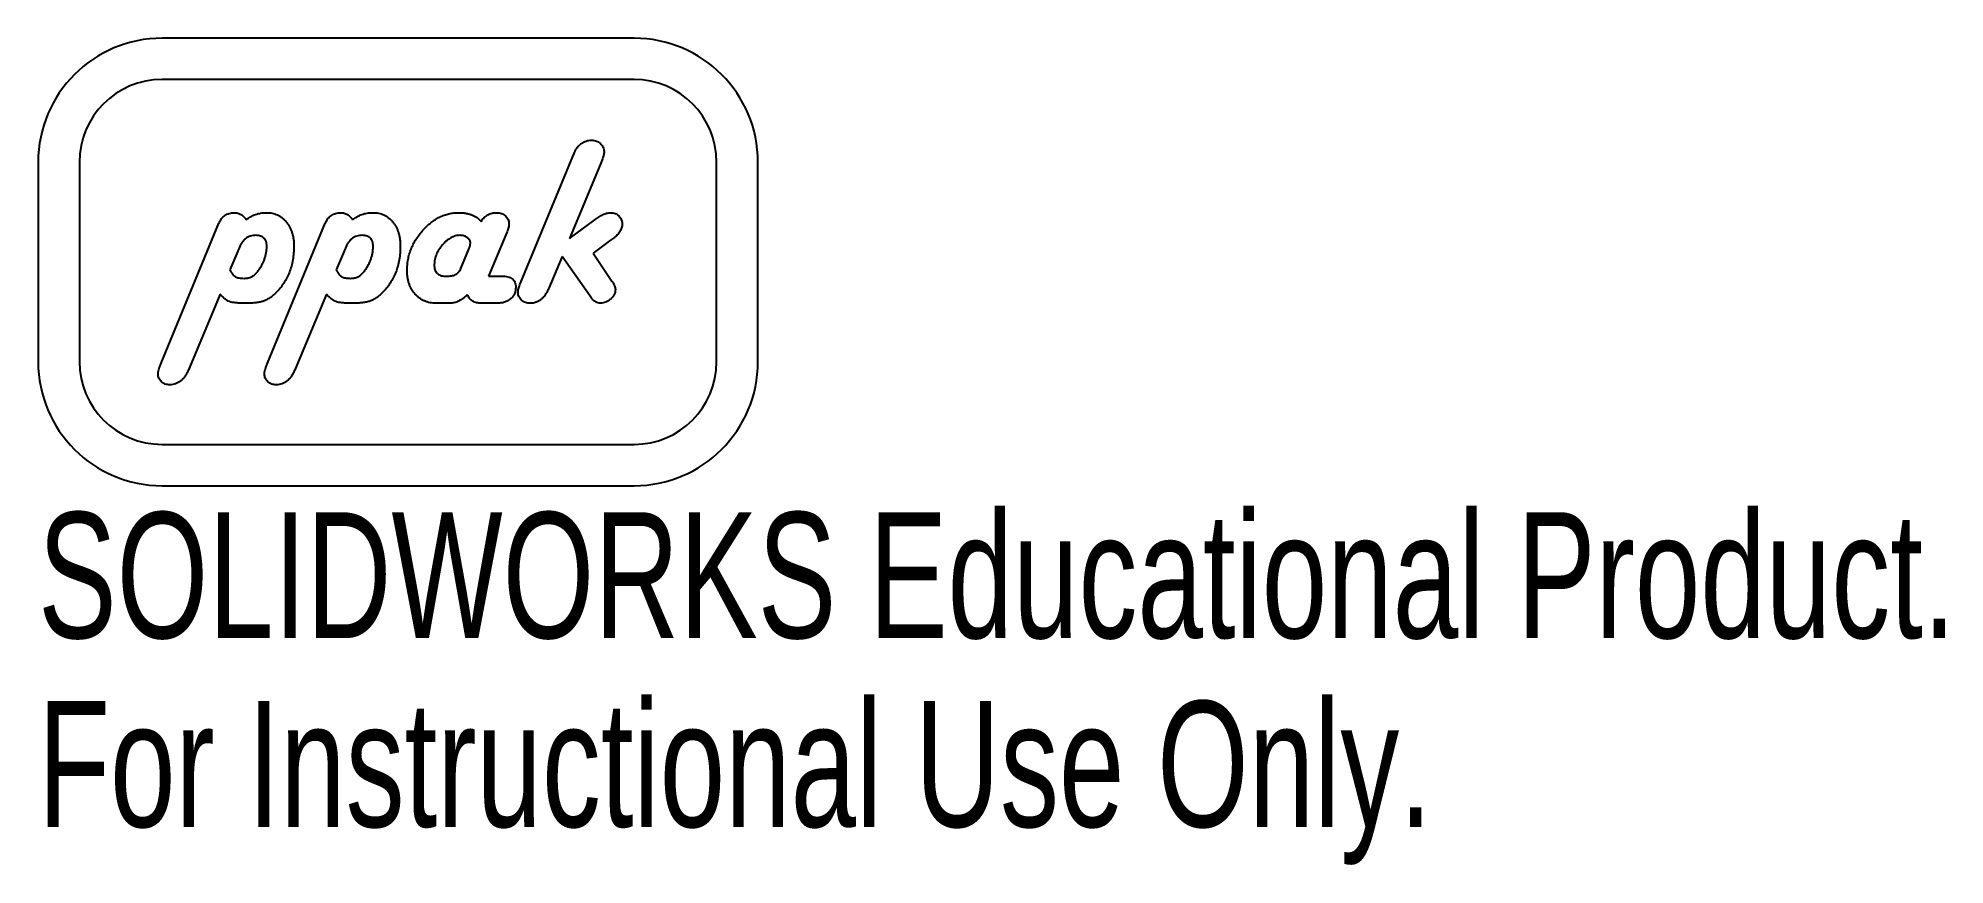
# Model space of a CAD drawing. Header units: millimetres. Extents: x -13.8 to 59.4, y -21.6 to 10.2.
import ezdxf

# ---------------------------------------------------------------- set-up
doc = ezdxf.new("R2010")
doc.units = ezdxf.units.MM
doc.styles.add('SLDTEXTSTYLE0', font='TXT', dxfattribs={"width": 0.7})

msp = doc.modelspace()

# ---------------------------------------------------------------- linework, layer by layer
at = {"color": 7, "linetype": 'Continuous', "lineweight": 25}
for p, q in [((9.067, 10.183), (-9.067, 10.183)), ((9.067, 8.595), (-9.067, 8.595)), ((-13.83, 5.42), (-13.83, -2.245)), ((-12.242, 5.42), (-12.242, -2.245)), ((4.735, 0.84), (6.714, 5.632)), ((7.788, 5.381), (6.588, 2.483)), ((6.714, 5.632), (6.765, 5.755)), ((7.841, 5.506), (7.788, 5.381)), ((12.242, -2.245), (12.242, 5.42)), ((13.83, -2.245), (13.83, 5.42)), ((-9.105, -2.3), (-6.883, 3.073)), ((-5.017, -2.3), (-2.794, 3.073)), ((6.588, 2.483), (7.615, 3.243)), ((4.139, 2.629), (3.477, 1.044)), ((4.189, 2.75), (4.139, 2.629)), ((8.17, 2.421), (7.492, 1.925)), ((8.275, 2.497), (8.17, 2.421)), ((-6.161, 1.995), (-6.461, 1.283)), ((-2.073, 1.995), (-2.373, 1.283)), ((2.411, 1.332), (2.721, 2.077)), ((6.308, 1.802), (5.797, 0.584)), ((7.38, 0.277), (6.308, 1.802)), ((7.492, 1.925), (8.215, 0.855)), ((1.812, 1.044), (1.927, 1.044)), ((3.477, 1.044), (3.982, 1.044)), ((4.684, 0.718), (4.735, 0.84)), ((-6.837, 0.355), (-8.042, -2.533)), ((-2.748, 0.355), (-3.954, -2.533)), ((1.995, 0), (1.473, 0)), ((3.785, 0), (3.198, 0)), ((7.436, 0.198), (7.38, 0.277)), ((-9.067, -5.42), (9.067, -5.42)), ((-9.067, -7.008), (9.067, -7.008))]:
    msp.add_line(p, q, dxfattribs=at)
for centre, radius, start, end in [((-9.067, 5.42), 4.762, 90, 180), ((9.067, 5.42), 4.762, 0, 90), ((-9.067, 5.42), 3.175, 90, 180), ((9.067, 5.42), 3.175, 0, 90), ((-9.067, -2.245), 4.762, 180, 270), ((-9.067, -2.245), 3.175, 180, 270), ((9.067, -2.245), 3.175, 270, 0), ((9.067, -2.245), 4.762, 270, 0)]:
    msp.add_arc(centre, radius, start, end, dxfattribs=at)
for points, knots in [([(6.765, 5.755), (6.783, 5.795), (6.817, 5.873), (6.883, 5.977), (6.957, 6.065), (7.038, 6.138), (7.129, 6.193), (7.226, 6.235), (7.333, 6.258), (7.406, 6.261), (7.444, 6.263)], [0, 0, 0, 0, 0.146264, 0.281099, 0.406706, 0.526791, 0.641274, 0.756892, 0.875174, 1, 1, 1, 1]), ([(7.444, 6.263), (7.476, 6.262), (7.537, 6.259), (7.625, 6.233), (7.707, 6.193), (7.778, 6.136), (7.839, 6.069), (7.885, 5.994), (7.911, 5.911), (7.914, 5.853), (7.916, 5.824)], [0, 0, 0, 0, 0.13161, 0.257943, 0.381164, 0.511159, 0.638984, 0.758259, 0.877853, 1, 1, 1, 1]), ([(7.916, 5.824), (7.915, 5.8), (7.914, 5.75), (7.897, 5.674), (7.874, 5.591), (7.852, 5.535), (7.841, 5.506)], [0, 0, 0, 0, 0.215421, 0.455513, 0.713431, 1, 1, 1, 1]), ([(-6.883, 3.073), (-6.868, 3.105), (-6.84, 3.167), (-6.785, 3.251), (-6.722, 3.321), (-6.652, 3.379), (-6.574, 3.425), (-6.486, 3.456), (-6.392, 3.476), (-6.327, 3.478), (-6.293, 3.479)], [0, 0, 0, 0, 0.13822, 0.26778, 0.389766, 0.507112, 0.624095, 0.743215, 0.868266, 1, 1, 1, 1]), ([(-6.293, 3.479), (-6.247, 3.476), (-6.156, 3.469), (-6.027, 3.416), (-5.916, 3.327), (-5.861, 3.248), (-5.832, 3.206)], [0, 0, 0, 0, 0.246974, 0.48522, 0.730281, 1, 1, 1, 1]), ([(-5.832, 3.206), (-5.778, 3.248), (-5.67, 3.332), (-5.481, 3.418), (-5.275, 3.47), (-5.133, 3.476), (-5.059, 3.479)], [0, 0, 0, 0, 0.245438, 0.488677, 0.736252, 1, 1, 1, 1]), ([(-5.059, 3.479), (-5.02, 3.478), (-4.945, 3.476), (-4.834, 3.46), (-4.729, 3.431), (-4.629, 3.393), (-4.536, 3.343), (-4.448, 3.281), (-4.368, 3.206), (-4.291, 3.124), (-4.224, 3.031), (-4.164, 2.932), (-4.113, 2.826), (-4.073, 2.712), (-4.04, 2.591), (-4.017, 2.463), (-4.003, 2.328), (-4.002, 2.235), (-4.001, 2.188)], [0, 0, 0, 0, 0.061714, 0.121101, 0.178984, 0.235012, 0.291795, 0.348536, 0.406542, 0.466598, 0.527811, 0.589628, 0.652239, 0.716246, 0.783099, 0.852378, 0.924543, 1, 1, 1, 1]), ([(-2.794, 3.073), (-2.78, 3.105), (-2.752, 3.167), (-2.697, 3.251), (-2.634, 3.321), (-2.564, 3.379), (-2.485, 3.425), (-2.398, 3.456), (-2.304, 3.476), (-2.238, 3.478), (-2.205, 3.479)], [0, 0, 0, 0, 0.13822, 0.26778, 0.389766, 0.507112, 0.624095, 0.743215, 0.868266, 1, 1, 1, 1]), ([(-2.205, 3.479), (-2.158, 3.476), (-2.067, 3.469), (-1.939, 3.416), (-1.828, 3.327), (-1.773, 3.248), (-1.744, 3.206)], [0, 0, 0, 0, 0.246974, 0.48522, 0.730281, 1, 1, 1, 1]), ([(-1.744, 3.206), (-1.69, 3.248), (-1.581, 3.332), (-1.393, 3.418), (-1.187, 3.47), (-1.044, 3.476), (-0.97, 3.479)], [0, 0, 0, 0, 0.245438, 0.488677, 0.736252, 1, 1, 1, 1]), ([(-0.97, 3.479), (-0.932, 3.478), (-0.856, 3.476), (-0.745, 3.46), (-0.641, 3.431), (-0.541, 3.393), (-0.448, 3.343), (-0.359, 3.281), (-0.28, 3.206), (-0.203, 3.124), (-0.136, 3.031), (-0.075, 2.932), (-0.025, 2.826), (0.016, 2.712), (0.048, 2.591), (0.071, 2.463), (0.085, 2.328), (0.086, 2.235), (0.087, 2.188)], [0, 0, 0, 0, 0.061714, 0.121101, 0.178984, 0.235012, 0.291795, 0.348536, 0.406542, 0.466598, 0.527811, 0.589628, 0.652239, 0.716246, 0.783099, 0.852378, 0.924543, 1, 1, 1, 1]), ([(0.348, 1.268), (0.35, 1.339), (0.353, 1.479), (0.383, 1.686), (0.43, 1.887), (0.497, 2.083), (0.584, 2.272), (0.687, 2.457), (0.812, 2.634), (0.953, 2.804), (1.106, 2.961), (1.265, 3.1), (1.431, 3.216), (1.6, 3.314), (1.776, 3.387), (1.956, 3.441), (2.142, 3.473), (2.268, 3.477), (2.331, 3.479)], [0, 0, 0, 0, 0.0649, 0.12826, 0.191466, 0.25429, 0.317715, 0.382102, 0.448052, 0.516538, 0.584429, 0.648666, 0.710123, 0.769869, 0.827606, 0.88481, 0.942135, 1, 1, 1, 1]), ([(2.331, 3.479), (2.378, 3.478), (2.469, 3.476), (2.602, 3.462), (2.724, 3.434), (2.839, 3.4), (2.941, 3.351), (3.035, 3.294), (3.119, 3.226), (3.165, 3.172), (3.189, 3.145)], [0, 0, 0, 0, 0.148469, 0.287729, 0.419248, 0.543323, 0.66139, 0.775405, 0.88792, 1, 1, 1, 1]), ([(3.189, 3.145), (3.208, 3.172), (3.246, 3.224), (3.31, 3.292), (3.379, 3.35), (3.452, 3.398), (3.531, 3.433), (3.612, 3.462), (3.7, 3.476), (3.759, 3.478), (3.789, 3.479)], [0, 0, 0, 0, 0.13787, 0.267826, 0.39149, 0.513356, 0.632002, 0.751776, 0.87289, 1, 1, 1, 1]), ([(3.789, 3.479), (3.822, 3.478), (3.885, 3.475), (3.975, 3.452), (4.056, 3.411), (4.128, 3.357), (4.188, 3.292), (4.231, 3.217), (4.258, 3.135), (4.261, 3.077), (4.262, 3.047)], [0, 0, 0, 0, 0.135644, 0.2653888, 0.3888357, 0.5152415, 0.639201, 0.7577356, 0.8757339, 1, 1, 1, 1]), ([(4.262, 3.047), (4.262, 3.025), (4.26, 2.979), (4.245, 2.907), (4.222, 2.829), (4.2, 2.777), (4.189, 2.75)], [0, 0, 0, 0, 0.211809, 0.449345, 0.711305, 1, 1, 1, 1]), ([(7.615, 3.243), (7.666, 3.278), (7.761, 3.345), (7.905, 3.421), (8.038, 3.469), (8.124, 3.476), (8.164, 3.479)], [0, 0, 0, 0, 0.306944, 0.572492, 0.80132, 1, 1, 1, 1]), ([(8.164, 3.479), (8.195, 3.478), (8.255, 3.475), (8.34, 3.451), (8.418, 3.413), (8.485, 3.358), (8.541, 3.293), (8.583, 3.22), (8.607, 3.138), (8.61, 3.082), (8.612, 3.053)], [0, 0, 0, 0, 0.134649, 0.259555, 0.383051, 0.50935, 0.633866, 0.753992, 0.873208, 1, 1, 1, 1]), ([(8.612, 3.053), (8.61, 3.027), (8.608, 2.977), (8.593, 2.902), (8.565, 2.83), (8.529, 2.758), (8.48, 2.691), (8.422, 2.623), (8.353, 2.558), (8.301, 2.518), (8.275, 2.497)], [0, 0, 0, 0, 0.11302, 0.223959, 0.337997, 0.455947, 0.578812, 0.70873, 0.849718, 1, 1, 1, 1]), ([(-5.464, 2.61), (-5.501, 2.608), (-5.573, 2.605), (-5.678, 2.58), (-5.774, 2.539), (-5.863, 2.482), (-5.941, 2.408), (-6.012, 2.317), (-6.074, 2.211), (-6.107, 2.133), (-6.124, 2.092)], [0, 0, 0, 0, 0.1242904, 0.2408872, 0.3560145, 0.4709133, 0.5907098, 0.7156055, 0.8524954, 1, 1, 1, 1]), ([(-5.045, 2.176), (-5.046, 2.21), (-5.049, 2.274), (-5.067, 2.364), (-5.1, 2.44), (-5.147, 2.503), (-5.208, 2.552), (-5.282, 2.586), (-5.369, 2.606), (-5.431, 2.608), (-5.464, 2.61)], [0, 0, 0, 0, 0.147928, 0.278782, 0.395077, 0.506073, 0.615187, 0.730512, 0.857962, 1, 1, 1, 1]), ([(-1.375, 2.61), (-1.413, 2.608), (-1.485, 2.605), (-1.589, 2.58), (-1.685, 2.539), (-1.774, 2.482), (-1.853, 2.408), (-1.923, 2.317), (-1.986, 2.211), (-2.019, 2.133), (-2.036, 2.092)], [0, 0, 0, 0, 0.12429, 0.240887, 0.356014, 0.470913, 0.59071, 0.715606, 0.852495, 1, 1, 1, 1]), ([(-0.957, 2.176), (-0.958, 2.21), (-0.961, 2.274), (-0.979, 2.364), (-1.012, 2.44), (-1.059, 2.503), (-1.119, 2.552), (-1.194, 2.586), (-1.281, 2.606), (-1.343, 2.608), (-1.375, 2.61)], [0, 0, 0, 0, 0.147928, 0.278782, 0.395077, 0.506073, 0.615187, 0.730512, 0.857962, 1, 1, 1, 1]), ([(2.368, 2.61), (2.339, 2.609), (2.283, 2.607), (2.198, 2.588), (2.115, 2.559), (2.032, 2.519), (1.949, 2.467), (1.867, 2.404), (1.787, 2.329), (1.683, 2.217), (1.57, 2.067), (1.468, 1.878), (1.404, 1.684), (1.396, 1.552), (1.392, 1.487)], [0, 0, 0, 0, 0.052309, 0.105644, 0.159961, 0.216069, 0.276577, 0.340232, 0.408142, 0.480813, 0.623943, 0.755386, 0.878942, 1, 1, 1, 1]), ([(2.784, 2.321), (2.782, 2.34), (2.778, 2.378), (2.756, 2.433), (2.713, 2.481), (2.661, 2.525), (2.598, 2.563), (2.527, 2.59), (2.449, 2.607), (2.395, 2.609), (2.368, 2.61)], [0, 0, 0, 0, 0.101323, 0.204401, 0.315545, 0.440469, 0.574244, 0.710477, 0.85052, 1, 1, 1, 1]), ([(2.721, 2.077), (2.74, 2.121), (2.772, 2.2), (2.78, 2.284), (2.784, 2.321)], [0, 0, 0, 0, 0.56228, 1, 1, 1, 1]), ([(-6.124, 2.092), (-6.131, 2.074), (-6.144, 2.042), (-6.156, 2.01), (-6.161, 1.995)], [0, 0, 0, 0, 0.550086, 1, 1, 1, 1]), ([(-5.414, 1.193), (-5.384, 1.233), (-5.326, 1.31), (-5.251, 1.432), (-5.188, 1.554), (-5.137, 1.677), (-5.095, 1.8), (-5.067, 1.925), (-5.048, 2.05), (-5.046, 2.134), (-5.045, 2.176)], [0, 0, 0, 0, 0.13836, 0.271394, 0.399916, 0.524139, 0.644769, 0.764761, 0.882906, 1, 1, 1, 1]), ([(-4.001, 2.188), (-4.003, 2.099), (-4.007, 1.924), (-4.041, 1.667), (-4.094, 1.423), (-4.171, 1.191), (-4.269, 0.972), (-4.389, 0.766), (-4.529, 0.572), (-4.64, 0.456), (-4.696, 0.397)], [0, 0, 0, 0, 0.135757, 0.266257, 0.392548, 0.515136, 0.636574, 0.755973, 0.877166, 1, 1, 1, 1]), ([(-2.036, 2.092), (-2.043, 2.074), (-2.055, 2.042), (-2.067, 2.01), (-2.073, 1.995)], [0, 0, 0, 0, 0.550086, 1, 1, 1, 1]), ([(-1.325, 1.193), (-1.296, 1.233), (-1.237, 1.31), (-1.163, 1.432), (-1.1, 1.554), (-1.048, 1.677), (-1.006, 1.8), (-0.979, 1.925), (-0.96, 2.05), (-0.958, 2.134), (-0.957, 2.176)], [0, 0, 0, 0, 0.13836, 0.271394, 0.399916, 0.524139, 0.644769, 0.764761, 0.882906, 1, 1, 1, 1]), ([(0.087, 2.188), (0.085, 2.099), (0.081, 1.924), (0.048, 1.667), (-0.006, 1.423), (-0.083, 1.191), (-0.18, 0.972), (-0.3, 0.766), (-0.441, 0.572), (-0.552, 0.456), (-0.608, 0.397)], [0, 0, 0, 0, 0.135757, 0.266257, 0.392548, 0.515136, 0.636574, 0.755973, 0.877166, 1, 1, 1, 1]), ([(1.392, 1.487), (1.393, 1.452), (1.396, 1.387), (1.414, 1.295), (1.446, 1.217), (1.494, 1.153), (1.555, 1.103), (1.63, 1.067), (1.717, 1.047), (1.779, 1.045), (1.812, 1.044)], [0, 0, 0, 0, 0.147962, 0.280931, 0.39929, 0.508857, 0.619299, 0.733982, 0.859791, 1, 1, 1, 1]), ([(-6.461, 1.283), (-6.444, 1.251), (-6.411, 1.192), (-6.354, 1.118), (-6.302, 1.058), (-6.247, 1.014), (-6.183, 0.988), (-6.108, 0.969), (-6.018, 0.959), (-5.954, 0.958), (-5.919, 0.957)], [0, 0, 0, 0, 0.160213, 0.297148, 0.413027, 0.508445, 0.604113, 0.715468, 0.848176, 1, 1, 1, 1]), ([(-5.919, 0.957), (-5.868, 0.959), (-5.768, 0.964), (-5.63, 1.012), (-5.507, 1.085), (-5.445, 1.157), (-5.414, 1.193)], [0, 0, 0, 0, 0.266721, 0.511879, 0.752434, 1, 1, 1, 1]), ([(-2.373, 1.283), (-2.355, 1.251), (-2.322, 1.192), (-2.265, 1.118), (-2.214, 1.058), (-2.159, 1.014), (-2.094, 0.988), (-2.019, 0.969), (-1.93, 0.959), (-1.865, 0.958), (-1.831, 0.957)], [0, 0, 0, 0, 0.160213, 0.297148, 0.413027, 0.508445, 0.604113, 0.715468, 0.848176, 1, 1, 1, 1]), ([(-1.831, 0.957), (-1.779, 0.959), (-1.68, 0.964), (-1.541, 1.012), (-1.418, 1.085), (-1.357, 1.157), (-1.325, 1.193)], [0, 0, 0, 0, 0.266721, 0.511879, 0.752434, 1, 1, 1, 1]), ([(1.473, 0), (1.432, 0.001), (1.351, 0.003), (1.234, 0.02), (1.121, 0.046), (1.016, 0.087), (0.916, 0.135), (0.823, 0.196), (0.736, 0.268), (0.656, 0.35), (0.584, 0.441), (0.52, 0.539), (0.467, 0.644), (0.423, 0.756), (0.39, 0.875), (0.364, 0.999), (0.352, 1.131), (0.349, 1.222), (0.348, 1.268)], [0, 0, 0, 0, 0.06493, 0.126827, 0.186993, 0.245644, 0.303664, 0.361399, 0.420633, 0.480616, 0.541512, 0.602803, 0.66433, 0.727075, 0.7916, 0.857725, 0.927236, 1, 1, 1, 1]), ([(1.927, 1.044), (1.956, 1.044), (2.013, 1.046), (2.093, 1.059), (2.166, 1.082), (2.231, 1.114), (2.288, 1.155), (2.338, 1.205), (2.38, 1.264), (2.4, 1.309), (2.411, 1.332)], [0, 0, 0, 0, 0.144708, 0.2798649, 0.4055769, 0.5237592, 0.6403336, 0.7553219, 0.8737414, 1, 1, 1, 1]), ([(3.982, 1.044), (4.025, 1.043), (4.104, 1.04), (4.216, 1.022), (4.31, 0.988), (4.39, 0.944), (4.45, 0.881), (4.493, 0.807), (4.52, 0.719), (4.522, 0.656), (4.523, 0.622)], [0, 0, 0, 0, 0.161777, 0.304562, 0.432041, 0.544948, 0.651814, 0.758468, 0.872769, 1, 1, 1, 1]), ([(8.215, 0.855), (8.235, 0.824), (8.274, 0.766), (8.316, 0.679), (8.345, 0.602), (8.349, 0.552), (8.351, 0.529)], [0, 0, 0, 0, 0.313972, 0.580604, 0.808766, 1, 1, 1, 1]), ([(-5.838, 0), (-5.909, 0.001), (-6.039, 0.002), (-6.217, 0.014), (-6.36, 0.031), (-6.474, 0.059), (-6.569, 0.105), (-6.658, 0.17), (-6.75, 0.253), (-6.807, 0.32), (-6.837, 0.355)], [0, 0, 0, 0, 0.191899, 0.352367, 0.480608, 0.579324, 0.66733, 0.764643, 0.875373, 1, 1, 1, 1]), ([(-4.696, 0.397), (-4.734, 0.361), (-4.807, 0.293), (-4.923, 0.204), (-5.042, 0.135), (-5.166, 0.08), (-5.303, 0.043), (-5.46, 0.019), (-5.641, 0.003), (-5.77, 0.001), (-5.838, 0)], [0, 0, 0, 0, 0.12485, 0.240674, 0.350453, 0.454798, 0.564404, 0.691287, 0.836656, 1, 1, 1, 1]), ([(-1.749, 0), (-1.82, 0.001), (-1.951, 0.002), (-2.129, 0.014), (-2.272, 0.031), (-2.385, 0.059), (-2.481, 0.105), (-2.57, 0.17), (-2.661, 0.253), (-2.718, 0.32), (-2.748, 0.355)], [0, 0, 0, 0, 0.191899, 0.352367, 0.480608, 0.579324, 0.66733, 0.764643, 0.875373, 1, 1, 1, 1]), ([(-0.608, 0.397), (-0.645, 0.361), (-0.718, 0.293), (-0.835, 0.204), (-0.954, 0.135), (-1.077, 0.08), (-1.215, 0.043), (-1.372, 0.019), (-1.553, 0.003), (-1.681, 0.001), (-1.749, 0)], [0, 0, 0, 0, 0.12485, 0.240674, 0.350453, 0.454798, 0.564404, 0.691287, 0.836656, 1, 1, 1, 1]), ([(2.661, 0.329), (2.606, 0.279), (2.502, 0.184), (2.331, 0.082), (2.164, 0.012), (2.05, 0.004), (1.995, 0)], [0, 0, 0, 0, 0.293089, 0.552243, 0.783735, 1, 1, 1, 1]), ([(3.198, 0), (3.166, 0.001), (3.106, 0.003), (3.018, 0.018), (2.938, 0.044), (2.866, 0.08), (2.802, 0.128), (2.746, 0.184), (2.698, 0.252), (2.674, 0.303), (2.661, 0.329)], [0, 0, 0, 0, 0.14195, 0.271427, 0.394992, 0.515415, 0.631222, 0.748612, 0.870523, 1, 1, 1, 1]), ([(4.523, 0.622), (4.521, 0.576), (4.517, 0.487), (4.48, 0.361), (4.415, 0.252), (4.328, 0.16), (4.219, 0.088), (4.091, 0.035), (3.944, 0.006), (3.84, 0.002), (3.785, 0)], [0, 0, 0, 0, 0.127508, 0.244515, 0.357277, 0.471798, 0.59026, 0.714211, 0.850239, 1, 1, 1, 1]), ([(4.61, 0.413), (4.611, 0.436), (4.612, 0.484), (4.629, 0.557), (4.65, 0.637), (4.672, 0.69), (4.684, 0.718)], [0, 0, 0, 0, 0.21603, 0.457935, 0.713268, 1, 1, 1, 1]), ([(5.075, 0), (5.044, 0.002), (4.983, 0.005), (4.894, 0.027), (4.814, 0.066), (4.743, 0.117), (4.685, 0.181), (4.642, 0.252), (4.614, 0.331), (4.612, 0.385), (4.61, 0.413)], [0, 0, 0, 0, 0.136149, 0.265829, 0.392433, 0.519037, 0.64426, 0.763265, 0.879511, 1, 1, 1, 1]), ([(5.797, 0.584), (5.776, 0.538), (5.736, 0.45), (5.664, 0.33), (5.584, 0.229), (5.497, 0.146), (5.403, 0.078), (5.299, 0.034), (5.189, 0.005), (5.114, 0.002), (5.075, 0)], [0, 0, 0, 0, 0.153583, 0.293496, 0.423478, 0.542965, 0.658406, 0.770942, 0.882865, 1, 1, 1, 1]), ([(7.773, 0), (7.741, 0.002), (7.678, 0.006), (7.589, 0.049), (7.504, 0.111), (7.46, 0.168), (7.436, 0.198)], [0, 0, 0, 0, 0.232858, 0.466629, 0.71761, 1, 1, 1, 1]), ([(8.351, 0.529), (8.349, 0.495), (8.345, 0.429), (8.308, 0.333), (8.251, 0.243), (8.175, 0.161), (8.085, 0.091), (7.987, 0.038), (7.881, 0.007), (7.809, 0.002), (7.773, 0)], [0, 0, 0, 0, 0.116073, 0.232071, 0.353539, 0.486655, 0.620706, 0.749385, 0.872923, 1, 1, 1, 1]), ([(-9.221, -2.725), (-9.219, -2.698), (-9.216, -2.638), (-9.191, -2.541), (-9.154, -2.426), (-9.122, -2.344), (-9.105, -2.3)], [0, 0, 0, 0, 0.1816697, 0.4049712, 0.6786048, 1, 1, 1, 1]), ([(-8.772, -3.132), (-8.802, -3.13), (-8.86, -3.127), (-8.945, -3.104), (-9.021, -3.065), (-9.09, -3.014), (-9.147, -2.952), (-9.19, -2.882), (-9.216, -2.805), (-9.219, -2.752), (-9.221, -2.725)], [0, 0, 0, 0, 0.134229, 0.26, 0.386811, 0.515628, 0.641791, 0.762672, 0.879884, 1, 1, 1, 1]), ([(-8.042, -2.533), (-8.063, -2.581), (-8.104, -2.671), (-8.178, -2.793), (-8.258, -2.897), (-8.346, -2.983), (-8.442, -3.05), (-8.546, -3.096), (-8.656, -3.127), (-8.733, -3.13), (-8.772, -3.132)], [0, 0, 0, 0, 0.154199, 0.294933, 0.425004, 0.545467, 0.660212, 0.771536, 0.883352, 1, 1, 1, 1]), ([(-5.132, -2.725), (-5.131, -2.698), (-5.127, -2.638), (-5.103, -2.541), (-5.066, -2.426), (-5.034, -2.344), (-5.017, -2.3)], [0, 0, 0, 0, 0.18167, 0.404971, 0.678605, 1, 1, 1, 1]), ([(-4.684, -3.132), (-4.714, -3.13), (-4.772, -3.127), (-4.856, -3.104), (-4.933, -3.065), (-5.002, -3.014), (-5.059, -2.952), (-5.102, -2.882), (-5.128, -2.805), (-5.131, -2.752), (-5.132, -2.725)], [0, 0, 0, 0, 0.134229, 0.26, 0.386811, 0.515628, 0.641791, 0.762672, 0.879884, 1, 1, 1, 1]), ([(-3.954, -2.533), (-3.975, -2.581), (-4.016, -2.671), (-4.09, -2.793), (-4.17, -2.897), (-4.257, -2.983), (-4.353, -3.05), (-4.457, -3.096), (-4.568, -3.127), (-4.645, -3.13), (-4.684, -3.132)], [0, 0, 0, 0, 0.154199, 0.294933, 0.425004, 0.545467, 0.660212, 0.771536, 0.883352, 1, 1, 1, 1])]:
    msp.add_open_spline(points, degree=3, knots=knots, dxfattribs=at)

# ---------------------------------------------------------------- texts
at = {"color": 7, "linetype": 'Continuous', "char_height": 4.83362, "attachment_point": 1, "style": 'SLDTEXTSTYLE0'}
for s, insert in [('SOLIDWORKS Educational Product.', (-13.83, -8.027)), ('For Instructional Use Only.', (-13.83, -15.278))]:
    msp.add_mtext(s, dxfattribs=dict(at, insert=insert))

doc.saveas('drawing.dxf')
